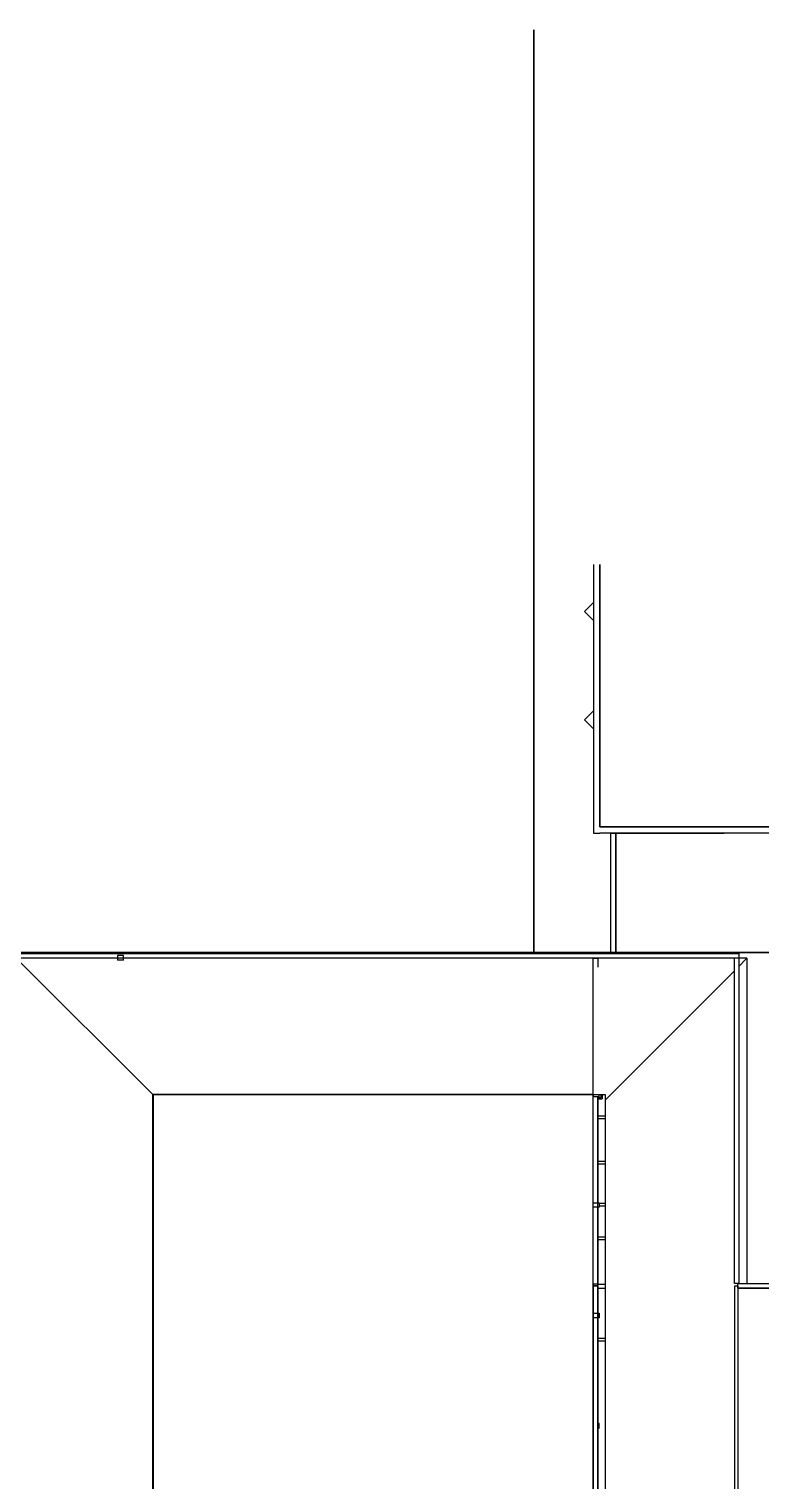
# Model space of a CAD drawing. Header units: inches. Extents: x 10004 to 17737, y 28227 to 35905.
# Drawn here: x 12699 to 14641, y 32055 to 35905 of the extents above; entities that cross this region are included whole.
import ezdxf

# ---------------------------------------------------------------- set-up
doc = ezdxf.new("R2010")
doc.units = ezdxf.units.IN
doc.header["$LTSCALE"] = 0.25
doc.header["$MEASUREMENT"] = 0
doc.layers.add('BACKGROUND', color=8, linetype='Continuous')

msp = doc.modelspace()

# ---------------------------------------------------------------- linework, layer by layer
at = {"lineweight": 0, "const_width": 4}
for points in [[(14037.8, 33456.2), (14037.8, 35902.6)], [(14047.2, 33456.2), (12662.5, 33456.2), (12662.5, 32311.2), (12225.3, 32311.2), (12225.3, 31567.5)], [(14037.8, 33456.2), (14728, 33456.2), (14728, 32866.9)]]:
    msp.add_lwpolyline(points, dxfattribs=at)
at = {"layer": 'BACKGROUND'}
for points in [[(14196.6, 34485.3), (14196.6, 33772.5)], [(14172.7, 34360), (14196.6, 34383.9), (14196.6, 34336.1)], [(14196.6, 34336.1), (14172.7, 34360)], [(14172.7, 34073.4), (14196.6, 34097.2), (14196.6, 34049.4)], [(14196.6, 34049.4), (14172.7, 34073.3)], [(14196.6, 33772.6), (14213.5, 33772.6)], [(14242.5, 33453.7), (14242.5, 33772.6), (14255.2, 33772.6), (14255.2, 33453.7), (14255.2, 33772.6), (14543.2, 33772.6)], [(14242.5, 33496), (14242.5, 33571.9)], [(12654, 33453.7), (12665.8, 33453.7), (14582.1, 33453.7), (14582.1, 33440.9)], [(12956, 33453.7), (12995.9, 33453.7)], [(14157.7, 33453.7), (14197.5, 33453.7)], [(14242.5, 33453.7), (14255.2, 33453.7), (14570, 33453.7)], [(12933.4, 33440.9), (12665.8, 33440.9), (12665.8, 32492.5)], [(13026.8, 33079.3), (12669.3, 33436.8)], [(12949.4, 33436.2), (12949.4, 33448.3), (12933.4, 33448.3), (12933.4, 33436.2)], [(12949.4, 33436.2), (12933.4, 33436.2)], [(14570, 32758.5), (14570, 33440.9), (12949.4, 33440.9)], [(14195.3, 33440.9), (14207.8, 33440.9), (14207.8, 33417.4)], [(14582.1, 33440.9), (14582.1, 32758.5)], [(14582.1, 33419.3), (14603.4, 33440.9), (14603.4, 32578.2)], [(14227.5, 33065), (14570, 33407.5)], [(13026.8, 33079.4), (13026.8, 33079.7), (14227.5, 33079.7), (14227.5, 33065)], [(13026.8, 31322.7), (13026.8, 33079.4)], [(14195.4, 31322.7), (14195.4, 33079.4), (13028.1, 33079.4), (13028.1, 31322.7)], [(14195.3, 33079.7), (14195.3, 33073.6)], [(14211.2, 33073.6), (14195.3, 33073.6)], [(14207.7, 33068.2), (14207.7, 33071.4), (14216.7, 33071.4)], [(14207.8, 33073.6), (14207.8, 32792.9)], [(14207.8, 33068.2), (14216.7, 33068.2), (14219.6, 33068.2)], [(14211.3, 33073.6), (14211.3, 33079.7)], [(14216.7, 33071.4), (14216.7, 33079.7)], [(14219.6, 33079.7), (14219.6, 33068.2)], [(14227.5, 33065), (14227.5, 31537.4)], [(14207.8, 33015.6), (14207.8, 33023.6), (14227.5, 33023.6)], [(14227.5, 33015.6), (14207.8, 33015.6)], [(14227.5, 32894.9), (14207.8, 32894.9), (14207.8, 32902.8), (14227.5, 32902.8)], [(14207.8, 32780.8), (14207.8, 32577.3), (14195.3, 32577.3), (14195.3, 32572.2), (14195.3, 32500.2), (14211.3, 32500.2), (14211.3, 32488), (14195.3, 32488), (14195.3, 31537.4), (14207.8, 31537.4)], [(14211.3, 32791.3), (14227.5, 32791.3)], [(14227.5, 32783.4), (14211.3, 32783.4)], [(14582.1, 32758.5), (14582.1, 32629.2), (14582.1, 32578.2), (14570, 32578.2), (14570, 32629.2), (14570, 32758.5)], [(14227.5, 32694.8), (14207.8, 32694.8), (14207.8, 32702.8), (14227.5, 32702.8)], [(14207.8, 32572.2), (14195.3, 32572.2), (14207.8, 32572.2), (14207.8, 32577.3), (14227.5, 32577.3)], [(14207.8, 32577.3), (14195.3, 32577.3)], [(14942.7, 31537.4), (14934.8, 31537.4), (14934.8, 32566.4), (14578.9, 32566.4), (14578.9, 32578.2), (14942.7, 32578.2), (14942.7, 32566.4), (14942.7, 31537.4), (14942.7, 31662.9)], [(14227.5, 32565.1), (14207.8, 32565.1)], [(14934.8, 32565.1), (14578.9, 32565.1), (14578.9, 31537.4), (14940.5, 31537.4)], [(14603.4, 32565.1), (14603.4, 32566.4)], [(14195.3, 32500.2), (14195.3, 32488)], [(14227.5, 32425.9), (14207.8, 32425.9), (14207.8, 32433.9), (14227.5, 32433.9)], [(14207.8, 32195.3), (14211.3, 32195.3), (14211.3, 32207.4), (14207.8, 32207.4)]]:
    msp.add_lwpolyline(points, dxfattribs=at)
for points in [[(17048.3, 33789.5), (17048.3, 34485.3), (17048.3, 33789.5), (14213.5, 33789.5)], [(14213.5, 34485.3), (14213.5, 33789.4)], [(14195.3, 32780.8), (14195.3, 32792.9), (14211.3, 32792.9), (14211.3, 32780.8)], [(14570.9, 32572.2), (14578.9, 32572.2), (14578.9, 31537.4), (14570.9, 31537.4)]]:
    msp.add_lwpolyline(points, close=True, dxfattribs=at)
at = {"layer": 'BACKGROUND', "ltscale": 8.69163}
msp.add_lwpolyline([(17048.3, 33772.6), (14213.5, 33772.6)], dxfattribs=at)
at = {"layer": 'BACKGROUND', "ltscale": 6.518266}
msp.add_lwpolyline([(14603.4, 33440.9), (12669.3, 33440.9)], dxfattribs=at)
at = {"layer": 'BACKGROUND', "ltscale": 1.468273}
msp.add_lwpolyline([(14195.3, 32577.3), (14195.3, 33440.9)], dxfattribs=at)
at = {"layer": 'BACKGROUND', "ltscale": 3.441667}
msp.add_lwpolyline([(14207.8, 32572.2), (14207.8, 31537.4), (14207.8, 33073.6)], dxfattribs=at)

doc.saveas('drawing.dxf')
